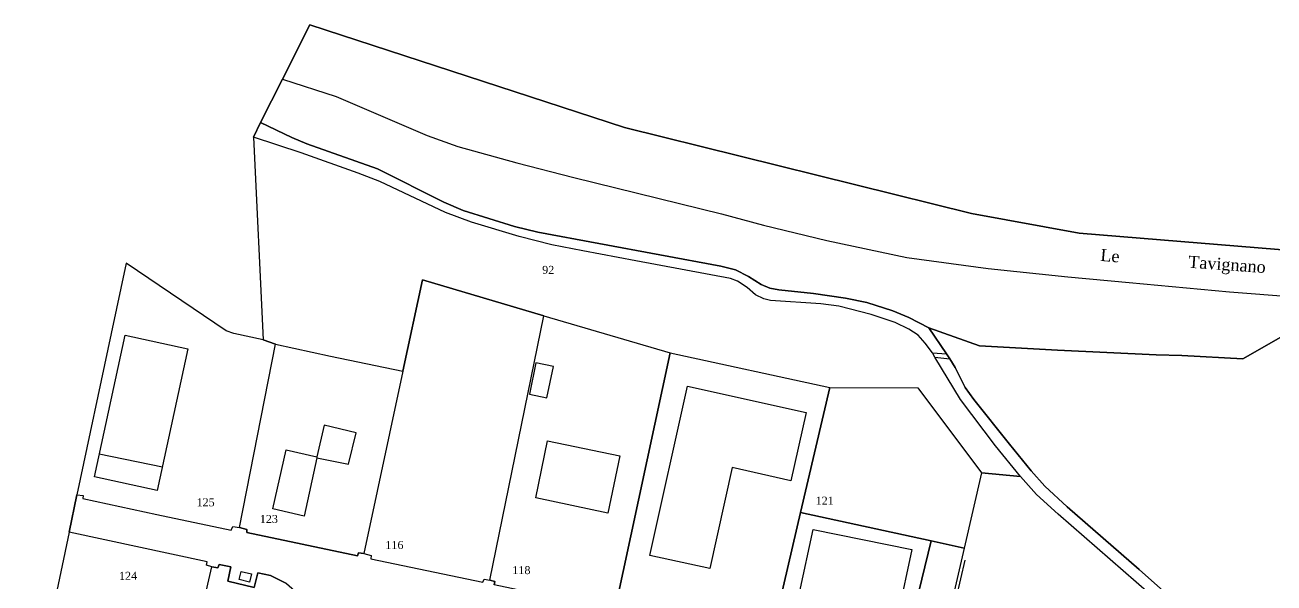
# Model space of a CAD drawing. Extents: x 1208822 to 1209704, y 6152997 to 6153719.
# Drawn here: x 1208841.4 to 1209153.6, y 6153580 to 6153719.4 of the extents above; entities that cross this region are included whole.
import ezdxf

# ---------------------------------------------------------------- set-up
doc = ezdxf.new("R2010")
doc.units = 0
doc.linetypes.add('CONTINU', pattern=[0])
for name, color, linetype in [('1LIEUDIT', 7, 'CONTINU'), ('1PARCELLE', 7, 'CONTINU'), ('1SECTION', 7, 'CONTINU'), ('1SUBDSECT', 7, 'CONTINU'), ('1TRONFLUV', 7, 'CONTINU'), ('3BATIDUR', 7, 'CONTINU'), ('3CHEMIN', 7, 'CONTINU'), ('3FISCLINE', 7, 'CONTINUOUS'), ('3PARCELLETEX', 7, 'CONTINU'), ('3TRONFLUVTEX', 7, 'CONTINU')]:
    doc.layers.add(name, color=color, linetype=linetype)
doc.styles.get("Standard").update_dxf_attribs({"font": 'Times New Roman'})

msp = doc.modelspace()

# ---------------------------------------------------------------- linework, layer by layer
at = {"layer": '1LIEUDIT'}
msp.add_lwpolyline([(1209164.89, 6153662.46), (1209104.94, 6153667.37), (1209077.97, 6153672.32), (1208991.22, 6153693.81), (1208912.61, 6153719.41), (1208905.79, 6153705.9), (1208900.29, 6153695.03), (1208898.48, 6153691.34), (1208900.9, 6153640.7), (1208893.61, 6153642.3), (1208891.67, 6153643), (1208866.66, 6153659.87), (1208862.96, 6153642.32), (1208854.37, 6153602), (1208852.42, 6153592.63), (1208841.39, 6153539.95)], dxfattribs=at)
at = {"layer": '1PARCELLE'}
for points in [[(1209122.41, 6153577.33), (1209099.68, 6153597.17), (1209094.28, 6153602.1), (1209090.27, 6153606.54), (1209084.03, 6153614.23), (1209075.23, 6153625.79), (1209068.87, 6153636.4), (1209068.22, 6153637.46), (1209066.44, 6153639.92), (1209064.66, 6153641.87), (1209062.32, 6153643.43), (1209058.92, 6153645.05), (1209052.92, 6153647.02), (1209044.87, 6153649.12), (1209040.32, 6153649.72), (1209027.71, 6153650.6), (1209026.05, 6153650.99), (1209023.96, 6153651.99), (1209021.9, 6153653.8), (1209019.48, 6153655.36), (1209017.79, 6153656.05), (1208994.07, 6153660.49), (1208980.86, 6153662.98), (1208973.11, 6153664.49), (1208964.92, 6153666.55), (1208952.98, 6153670.14), (1208946.55, 6153672.57), (1208930.1, 6153680.33), (1208924.67, 6153682.41), (1208910.42, 6153687.45), (1208898.48, 6153691.34), (1208900.29, 6153695.03), (1208908.08, 6153691.33), (1208911.85, 6153689.72), (1208929.54, 6153683.44), (1208946.09, 6153675.13), (1208950.92, 6153673.02), (1208963.72, 6153669.08), (1208969.6, 6153667.65), (1209015.3, 6153659.16), (1209019.04, 6153658.21), (1209022.22, 6153656.57), (1209025.43, 6153654.59), (1209027.57, 6153653.68), (1209029.8, 6153653.22), (1209038.48, 6153652.33), (1209046.48, 6153651.18), (1209051.79, 6153650.04), (1209058.3, 6153647.96), (1209062.34, 6153646.3), (1209067.29, 6153643.77), (1209071.71, 6153637.2), (1209072.6, 6153635.97), (1209073.89, 6153633.79), (1209076.45, 6153628.84), (1209078.6, 6153625.86), (1209087.52, 6153614.66), (1209092.95, 6153608), (1209096.36, 6153604.14), (1209101.92, 6153598.99), (1209119.88, 6153583.3), (1209131.36, 6153573.14)], [(1209157.38, 6153551.11), (1209148.19, 6153558.35), (1209141.6, 6153563.98), (1209131.36, 6153573.14), (1209119.88, 6153583.3), (1209101.92, 6153598.99), (1209096.36, 6153604.14), (1209092.95, 6153608), (1209087.52, 6153614.66), (1209078.6, 6153625.86), (1209076.45, 6153628.84), (1209073.89, 6153633.79), (1209072.6, 6153635.97), (1209071.71, 6153637.2), (1209067.29, 6153643.77), (1209079.96, 6153639.24), (1209099.53, 6153638.11), (1209124.14, 6153637), (1209130.59, 6153636.79), (1209145.78, 6153635.99), (1209171.05, 6153650.39)], [(1208906.76, 6153579.82), (1208902.79, 6153581.83), (1208899.63, 6153582.54), (1208898.67, 6153578.84), (1208892.13, 6153580.38), (1208892.81, 6153583.97), (1208889.9, 6153584.61), (1208889.59, 6153583.72), (1208888.06, 6153584.04), (1208886.77, 6153584.39), (1208886.97, 6153585.26), (1208852.42, 6153592.63), (1208854.37, 6153602), (1208855.91, 6153601.87), (1208855.89, 6153601.11), (1208874.39, 6153597.04), (1208892.97, 6153593.13), (1208893.33, 6153594.12), (1208895, 6153593.86), (1208896.84, 6153593.35), (1208896.81, 6153592.61), (1208924.53, 6153586.79), (1208924.78, 6153587.53), (1208926.1, 6153587.33), (1208927.91, 6153586.85), (1208927.86, 6153586.02), (1208955.87, 6153580.21), (1208956.15, 6153580.95), (1208957.59, 6153580.71), (1208958.82, 6153580.34), (1208958.69, 6153579.47)], [(1209060.12, 6153558.33), (1209067.9, 6153590.46), (1209076.16, 6153588.66), (1209069.31, 6153559.1)]]:
    msp.add_lwpolyline(points, dxfattribs=at)
for points in [[(1208900.9, 6153640.7), (1208904, 6153639.67), (1208917.73, 6153636.67), (1208935.86, 6153632.93), (1208940.79, 6153655.72), (1208971.11, 6153646.75), (1209002.69, 6153637.51), (1209042.57, 6153628.83), (1209064.62, 6153628.71), (1209080.5, 6153607.47), (1209090.27, 6153606.54), (1209084.03, 6153614.23), (1209075.23, 6153625.79), (1209068.87, 6153636.4), (1209068.22, 6153637.46), (1209066.44, 6153639.92), (1209064.66, 6153641.87), (1209062.32, 6153643.43), (1209058.92, 6153645.05), (1209052.92, 6153647.02), (1209044.87, 6153649.12), (1209040.32, 6153649.72), (1209027.71, 6153650.6), (1209026.05, 6153650.99), (1209023.96, 6153651.99), (1209021.9, 6153653.8), (1209019.48, 6153655.36), (1209017.79, 6153656.05), (1208994.07, 6153660.49), (1208980.86, 6153662.98), (1208973.11, 6153664.49), (1208964.92, 6153666.55), (1208952.98, 6153670.14), (1208946.55, 6153672.57), (1208930.1, 6153680.33), (1208924.67, 6153682.41), (1208910.42, 6153687.45), (1208898.48, 6153691.34), (1208900.9, 6153640.7)], [(1208900.9, 6153640.7), (1208893.61, 6153642.3), (1208891.67, 6153643), (1208866.66, 6153659.87), (1208862.96, 6153642.32), (1208854.37, 6153602), (1208855.91, 6153601.87), (1208855.89, 6153601.11), (1208874.39, 6153597.04), (1208892.97, 6153593.13), (1208893.33, 6153594.12), (1208895, 6153593.86), (1208904, 6153639.67), (1208900.9, 6153640.7)], [(1208971.11, 6153646.75), (1208940.79, 6153655.72), (1208935.86, 6153632.93), (1208926.1, 6153587.33), (1208927.91, 6153586.85), (1208927.86, 6153586.02), (1208955.87, 6153580.21), (1208956.15, 6153580.95), (1208957.59, 6153580.71), (1208971.11, 6153646.75)], [(1208971.11, 6153646.75), (1209002.69, 6153637.51), (1208988.98, 6153573.93), (1208987.76, 6153574.21), (1208987.47, 6153573.46), (1208958.69, 6153579.47), (1208958.82, 6153580.34), (1208957.59, 6153580.71), (1208971.11, 6153646.75)], [(1208895, 6153593.86), (1208904, 6153639.67), (1208917.73, 6153636.67), (1208935.86, 6153632.93), (1208926.1, 6153587.33), (1208924.78, 6153587.53), (1208924.53, 6153586.79), (1208896.81, 6153592.61), (1208896.84, 6153593.35), (1208895, 6153593.86)], [(1209002.69, 6153637.51), (1209042.57, 6153628.83), (1209035.29, 6153597.55), (1209027.88, 6153565.97), (1209026.79, 6153566.17), (1209026.48, 6153565.33), (1209010.74, 6153568.66), (1208990.57, 6153572.99), (1208990.62, 6153573.61), (1208988.98, 6153573.93), (1209002.69, 6153637.51)], [(1209042.57, 6153628.83), (1209064.62, 6153628.71), (1209080.5, 6153607.47), (1209076.16, 6153588.66), (1209067.9, 6153590.46), (1209035.29, 6153597.55), (1209042.57, 6153628.83)], [(1209165.69, 6153542.89), (1209159.13, 6153546.35), (1209152.82, 6153550.95), (1209146.49, 6153556.03), (1209132.18, 6153568.47), (1209122.41, 6153577.33), (1209099.68, 6153597.17), (1209094.28, 6153602.1), (1209090.27, 6153606.54), (1209080.5, 6153607.47), (1209076.16, 6153588.66), (1209069.31, 6153559.1), (1209058.86, 6153513.11), (1209076.55, 6153508.92), (1209145.42, 6153492.84), (1209165.69, 6153542.89)], [(1209035.29, 6153597.55), (1209067.9, 6153590.46), (1209060.12, 6153558.33), (1209029.77, 6153564.59), (1209029.85, 6153565.49), (1209027.88, 6153565.97), (1209035.29, 6153597.55)], [(1208841.39, 6153539.95), (1208876.19, 6153532.1), (1208881.61, 6153555.74), (1208888.06, 6153584.04), (1208886.77, 6153584.39), (1208886.97, 6153585.26), (1208852.42, 6153592.63), (1208841.39, 6153539.95)], [(1208888.06, 6153584.04), (1208889.59, 6153583.72), (1208889.9, 6153584.61), (1208892.81, 6153583.97), (1208892.13, 6153580.38), (1208898.67, 6153578.84), (1208899.63, 6153582.54), (1208902.79, 6153581.83), (1208906.76, 6153579.82), (1208909.98, 6153577), (1208911.93, 6153574.74), (1208913.21, 6153572.78), (1208914.34, 6153570.06), (1208914.97, 6153567.51), (1208915.49, 6153564.34), (1208915.52, 6153560.2), (1208914.98, 6153556.99), (1208913.13, 6153549.18), (1208881.61, 6153555.74), (1208888.06, 6153584.04)]]:
    msp.add_lwpolyline(points, close=True, dxfattribs=at)
at = {"layer": '1SECTION'}
msp.add_lwpolyline([(1209164.89, 6153662.46), (1209104.94, 6153667.37), (1209077.97, 6153672.32), (1208991.22, 6153693.81), (1208912.61, 6153719.41), (1208905.79, 6153705.9), (1208900.29, 6153695.03), (1208898.48, 6153691.34), (1208900.9, 6153640.7), (1208893.61, 6153642.3), (1208891.67, 6153643), (1208866.66, 6153659.87), (1208862.96, 6153642.32), (1208854.37, 6153602), (1208852.42, 6153592.63), (1208841.39, 6153539.95)], dxfattribs=at)
at = {"layer": '1SUBDSECT'}
msp.add_lwpolyline([(1209164.89, 6153662.46), (1209104.94, 6153667.37), (1209077.97, 6153672.32), (1208991.22, 6153693.81), (1208912.61, 6153719.41), (1208905.79, 6153705.9), (1208900.29, 6153695.03), (1208898.48, 6153691.34), (1208900.9, 6153640.7), (1208893.61, 6153642.3), (1208891.67, 6153643), (1208866.66, 6153659.87), (1208862.96, 6153642.32), (1208854.37, 6153602), (1208852.42, 6153592.63), (1208841.39, 6153539.95)], dxfattribs=at)
at = {"layer": '1TRONFLUV'}
msp.add_lwpolyline([(1209171.05, 6153650.39), (1209145.78, 6153635.99), (1209130.59, 6153636.79), (1209124.14, 6153637), (1209099.53, 6153638.11), (1209079.96, 6153639.24), (1209067.29, 6153643.77), (1209062.34, 6153646.3), (1209058.3, 6153647.96), (1209051.79, 6153650.04), (1209046.48, 6153651.18), (1209038.48, 6153652.33), (1209029.8, 6153653.22), (1209027.57, 6153653.68), (1209025.43, 6153654.59), (1209022.22, 6153656.57), (1209019.04, 6153658.21), (1209015.3, 6153659.16), (1208969.6, 6153667.65), (1208963.72, 6153669.08), (1208950.92, 6153673.02), (1208946.09, 6153675.13), (1208929.54, 6153683.44), (1208911.85, 6153689.72), (1208908.08, 6153691.33), (1208900.29, 6153695.03), (1208905.79, 6153705.9), (1208912.61, 6153719.41), (1208991.22, 6153693.81), (1209077.97, 6153672.32), (1209104.94, 6153667.37), (1209164.89, 6153662.46)], dxfattribs=at)
at = {"layer": '3BATIDUR'}
for points in [[(1208882.13, 6153638.45), (1208874.44, 6153603.11), (1208858.73, 6153606.53), (1208866.42, 6153641.87), (1208882.13, 6153638.45)], [(1208969.13, 6153634.99), (1208967.51, 6153627.17), (1208971.88, 6153626.26), (1208973.51, 6153634.08), (1208969.13, 6153634.99)], [(1208997.6, 6153586.86), (1209007.02, 6153629.15), (1209036.63, 6153622.55), (1209032.83, 6153605.53), (1209018.16, 6153608.82), (1209012.56, 6153583.55), (1208997.6, 6153586.86)], [(1208914.33, 6153611.26), (1208922.3, 6153609.66), (1208924.16, 6153617.51), (1208916.15, 6153619.4), (1208914.36, 6153611.5), (1208914.33, 6153611.26)], [(1208969.05, 6153601.21), (1208972.02, 6153615.47), (1208990.07, 6153611.74), (1208987.08, 6153597.41), (1208969.05, 6153601.21)], [(1208914.33, 6153611.26), (1208911.21, 6153596.7), (1208903.32, 6153598.47), (1208906.65, 6153613.23), (1208914.36, 6153611.5), (1208914.33, 6153611.26)], [(1209034.99, 6153577.52), (1209038.43, 6153593.34), (1209063.05, 6153588.32), (1209059.63, 6153572.31), (1209034.99, 6153577.52)], [(1208894.89, 6153580.8), (1208895.41, 6153582.82), (1208898.02, 6153582.23), (1208897.54, 6153580.19), (1208894.89, 6153580.8)]]:
    msp.add_lwpolyline(points, close=True, dxfattribs=at)
at = {"layer": '3CHEMIN'}
for points in [[(1209068.22, 6153637.46), (1209071.71, 6153637.2)], [(1209068.87, 6153636.4), (1209072.6, 6153635.97)], [(1209076.29, 6153585.64), (1209067.64, 6153548.38), (1209068.13, 6153547.83), (1209072.26, 6153545.41)]]:
    msp.add_lwpolyline(points, dxfattribs=at)
at = {"layer": '3FISCLINE'}
for points in [[(1208905.79, 6153705.9), (1208919.21, 6153701.57), (1208941.93, 6153691.78), (1208949.59, 6153689.07), (1208964.31, 6153685), (1208978.58, 6153681.32), (1209015.48, 6153672.18), (1209026.02, 6153669.39), (1209041.82, 6153665.55), (1209061.79, 6153661.28), (1209082.12, 6153658.54), (1209102.05, 6153656.45), (1209117.42, 6153655.03), (1209142.52, 6153652.69), (1209158.66, 6153651.48), (1209171.05, 6153650.39)], [(1208859.96, 6153612.28), (1208875.73, 6153609.01)]]:
    msp.add_lwpolyline(points, dxfattribs=at)

# ---------------------------------------------------------------- texts
at = {"layer": '3PARCELLETEX'}
for s, p in [('92', (1208970.67, 6153657.22)), ('125', (1208884.28, 6153599.14)), ('121', (1209039.03, 6153599.53)), ('123', (1208900.09, 6153594.97)), ('116', (1208931.48, 6153588.46)), ('118', (1208963.22, 6153582.18))]:
    msp.add_text(s, height=2, dxfattribs=at).set_placement(p)
msp.add_text('124', height=2, rotation=0.8, dxfattribs=at).set_placement((1208864.9, 6153580.73))
at = {"layer": '3TRONFLUVTEX'}
for s, rotation, p in [('Le', 355, (1209110.12, 6153660.47)), ('Tavignano', 356, (1209132.11, 6153658.76))]:
    msp.add_text(s, height=3, rotation=rotation, dxfattribs=at).set_placement(p)

doc.saveas('drawing.dxf')
